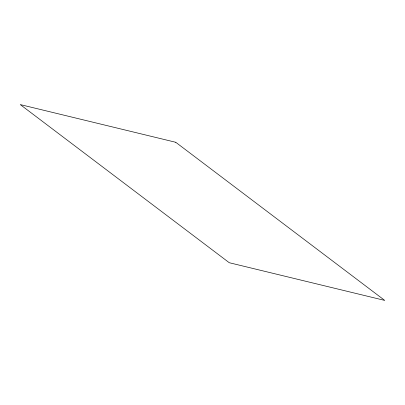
<?xml version="1.0" encoding="UTF-8"?>
<svg xmlns="http://www.w3.org/2000/svg" width="405" height="405" viewBox="0 0 405 405"><rect width="100%" height="100%" fill="white"/><g stroke="black" fill="none" stroke-linecap="round" stroke-linejoin="round"><path stroke-width="0.61" d="M175.735 142.282L20.25 104.581L229.265 262.718L384.75 300.419L175.735 142.282"/></g></svg>
